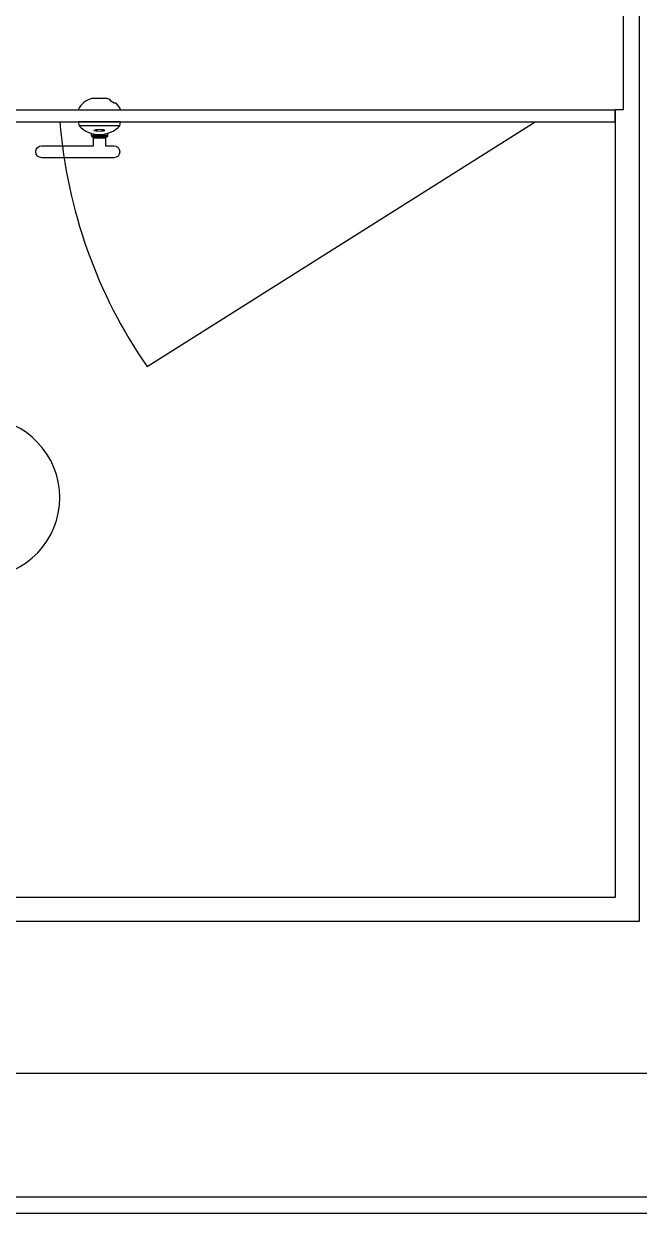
# Model space of a CAD drawing. Header units: millimetres. Extents: x -26983 to 60590, y 825 to 42375.
# Drawn here: x 59851.29 to 59866.35, y 17355.56 to 17384.67 of the extents above; entities that cross this region are included whole.
import ezdxf

# ---------------------------------------------------------------- set-up
doc = ezdxf.new("R2010")
doc.units = ezdxf.units.MM
doc.header["$LTSCALE"] = 100
doc.header["$MEASUREMENT"] = 0
doc.layers.get('0').update_dxf_attribs({"linetype": 'CONTINUOUS'})
doc.layers.add('ELE9', color=9, linetype='CONTINUOUS')
doc.layers.add('TOI', color=12, linetype='CONTINUOUS')

# ---------------------------------------------------------------- blocks, each defined once
blk = doc.blocks.new('I2-샤워수전')
at = {"layer": 'TOI'}
blk.add_arc((-405, -105.0061), 100, 5.4548307, 354.5521911, dxfattribs=at)
blk = doc.blocks.new('B2FF')
at = {"layer": 'ELE9', "color": 253, "ltscale": 0.1}
for p, q in [((37345213.9, 549135.1), (37345699.7, 549441.3)), ((37345179.8, 549436.3), (37345128.8, 549436.3)), ((37345144.3, 549424.3), (37345144.3, 549426.8)), ((37345094.1, 549411.3), (37345146.8, 549411.3)), ((37345144.3, 549422.8), (37345164.3, 549422.8)), ((37345146.8, 549421.3), (37345144.3, 549422.8)), ((37345146.8, 549411.3), (37345146.8, 549421.3))]:
    blk.add_line(p, q, dxfattribs=at)
for points in [[(37339374.7, 549896.3), (37339374.7, 548251.3), (37347569.7, 548251.3), (37347569.7, 550811.3), (37347379.7, 550811.3), (37347379.7, 548441.3), (37346019.7, 548441.3), (37346019.7, 550621.3), (37346579.7, 550621.3), (37346579.7, 550811.3), (37345829.7, 550811.3), (37345829.7, 548441.3), (37344469.7, 548441.3), (37344469.7, 550621.3), (37345029.7, 550621.3), (37345029.7, 550811.3), (37344469.7, 550811.3), (37344469.7, 551016.3), (37344279.7, 551016.3), (37344279.7, 548441.3), (37339564.7, 548441.3), (37339564.7, 549896.3), (37339374.7, 549896.3)], [(37345809.7, 550681.3), (37345809.7, 549456.3), (37345799.7, 549456.3), (37345799.7, 548471.3), (37344499.7, 548471.3), (37344499.7, 549456.3), (37344489.7, 549456.3), (37344489.7, 550601.3), (37345049.7, 550601.3), (37345049.7, 550681.3)], [(37344499.7, 549456.3), (37345799.7, 549456.3)], [(37344499.7, 549456.3), (37344499.7, 549441.3), (37345799.7, 549441.3), (37345799.7, 549456.3)], [(37341699.7, 548076.3), (37348374.7, 548076.3), (37348374.7, 548251.3), (37348354.7, 548251.3), (37348354.7, 548096.3), (37341699.7, 548096.3)]]:
    blk.add_lwpolyline(points, dxfattribs=at)
for points in [[(37345180.8, 549456.3, 0.106445), (37345175.1, 549464.5, -0.296117), (37345167.4, 549469.2, 0.043036), (37345163.5, 549470.3), (37345145, 549470.3, 0.249566), (37345127.8, 549456.3)], [(37345127.8, 549441.3), (37345128.8, 549436.3, 0.431373), (37345179.8, 549436.3), (37345180.8, 549441.3)]]:
    blk.add_lwpolyline(points, format="xyb", close=True, dxfattribs=at)
blk.add_lwpolyline([(37345164.3, 549426.8), (37345164.3, 549424.3), (37345144.3, 549424.3), (37345164.3, 549424.3), (37345164.3, 549422.8), (37345161.8, 549421.3), (37345146.8, 549421.3), (37345161.8, 549421.3), (37345161.8, 549411.3), (37345172.3, 549411.3, -1), (37345172.3, 549396.3), (37345082.3, 549396.3, -1), (37345082.3, 549411.3), (37345094.8, 549411.3)], format="xyb", dxfattribs=at)
blk.add_arc((37345731, 549491.8), 628.2, 184.6037, 214.5931, dxfattribs=at)
blk.add_ellipse((37345154.3, 549430.6), major_axis=(-6.5, 0), ratio=0.193008, dxfattribs=at)
at = {"layer": 'ELE9', "color": 253, "ltscale": 0.1, "extrusion": (0, 0, -1), "xscale": -1, "zscale": -1, "rotation": 180}
blk.add_blockref('I2-샤워수전', (-37344599.7, 548866.3), dxfattribs=at)

msp = doc.modelspace()

# ---------------------------------------------------------------- block references
at = {"xscale": 0.01956471256889679, "yscale": 0.01956471256889679, "zscale": 0.01956471256889679}
msp.add_blockref('B2FF', (-670794.073, 6632.608), dxfattribs=at)

doc.saveas('drawing.dxf')
